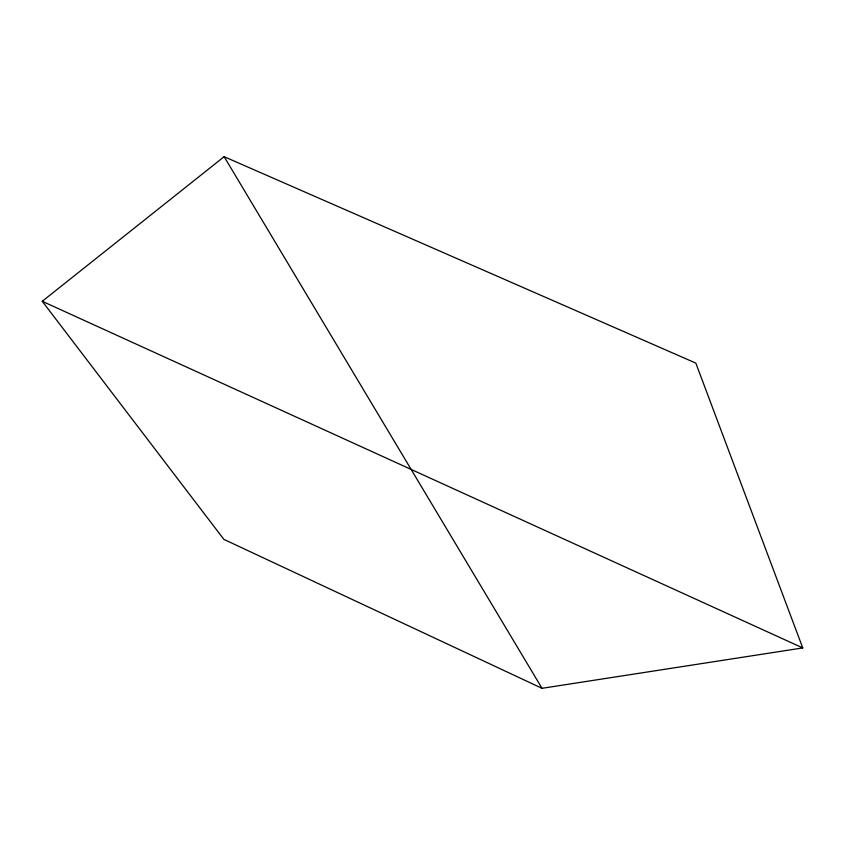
<?xml version="1.0" encoding="UTF-8"?>
<svg xmlns="http://www.w3.org/2000/svg" width="845" height="845" viewBox="0 0 845 845"><rect width="100%" height="100%" fill="white"/><g stroke="black" fill="none" stroke-linecap="round" stroke-linejoin="round"><path stroke-width="1.27" d="M42.25 301.285L224.136 156.684L695.826 363.107L802.75 647.925L542.015 688.316L223.862 539.363L42.25 301.285L802.75 647.925M224.136 156.684L542.015 688.316"/></g></svg>
